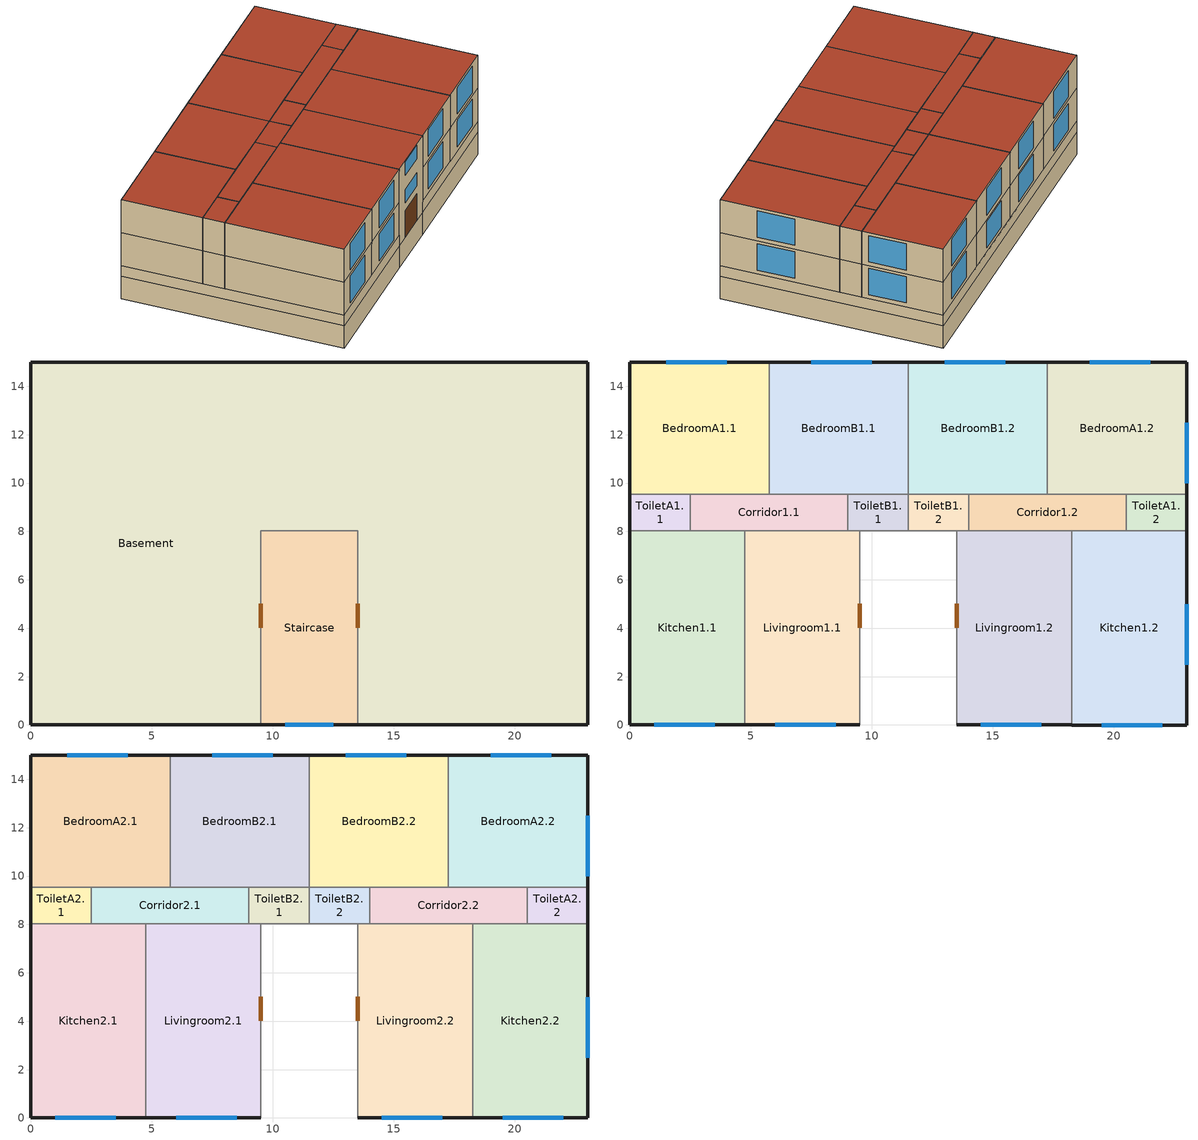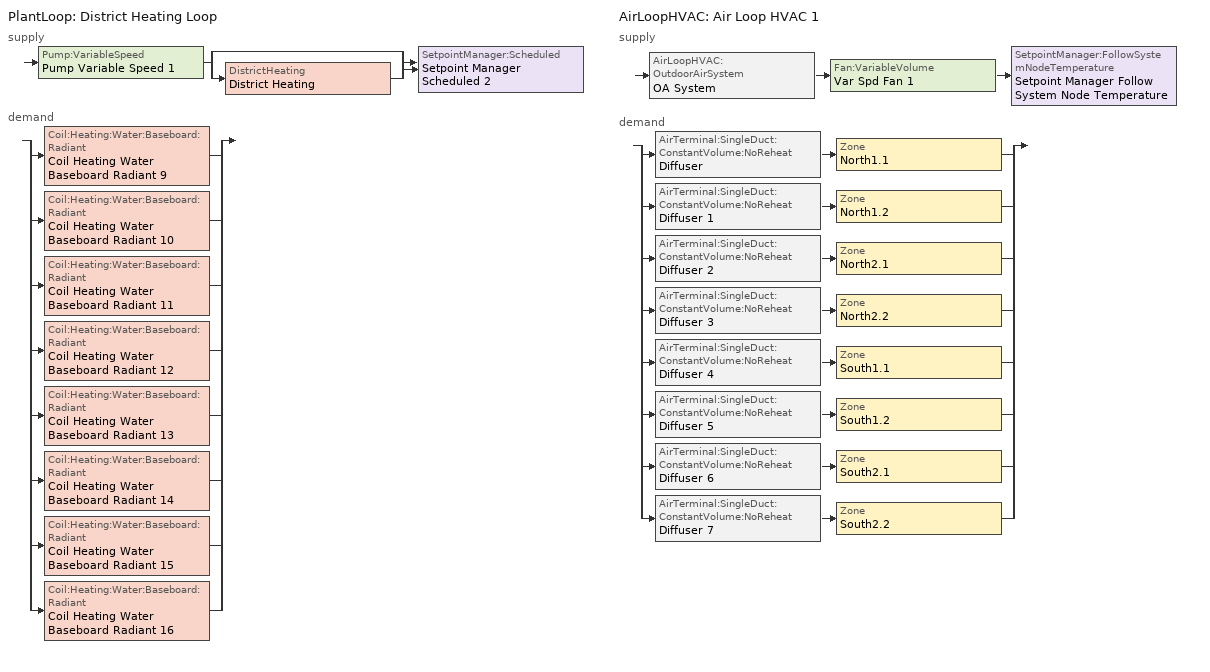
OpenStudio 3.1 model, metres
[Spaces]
Basement
 floor ground: 23,15 23,0 13.5,0 13.5,8.03 9.5,8.03 9.5,0 0,0 0,15 z-1.7
 wall outside: 13.5,0 23,0 23,15 0,15 0,0 9.5,0 z0:0.8
 wall to Staircase: 9.5,0 9.5,8.03 11.5,8.03 13.5,8.03 13.5,0 z-1.7:0.8
 wall ground: 13.5,0 23,0 23,15 0,15 0,0 9.5,0 z-1.7:0
Staircase
 floor ground: 13.5,8.03 13.5,0 9.5,0 9.5,8.03 z-1.7
 wall outside: 9.5,0 13.5,0 z0:5.8
 wall to ToiletB2.1: 11.5,8.03 9.5,8.03 z3.3:5.8
 wall to ToiletB1.2: 13.5,8.03 11.5,8.03 z0.8:3.3
 wall to ToiletB1.1: 11.5,8.03 9.5,8.03 z0.8:3.3
 wall to ToiletB2.2: 13.5,8.03 11.5,8.03 z3.3:5.8
 wall to Livingroom1.2: 13.5,0 13.5,8.03 z0.8:3.3
 wall to Livingroom2.1: 9.5,8.03 9.5,0 z3.3:5.8
 wall to Livingroom1.1: 9.5,8.03 9.5,0 z0.8:3.3
 wall to Livingroom2.2: 13.5,0 13.5,8.03 z3.3:5.8
 wall ground: 9.5,0 13.5,0 z-1.7:0
 window: 10.5,0 12.5,0 z2.61:3.61; 10.5,0 12.5,0 z4.69:5.69
 door (Exterior Door): 10.5,0 12.5,0 z0:2
 door inside: 9.5,5.01 9.5,4.01 / 13.5,4.01 13.5,5.01 z3.3:5.3; 9.5,5.01 9.5,4.01 / 13.5,4.01 13.5,5.01 z0.8:2.8
 roof outside: 13.5,0 13.5,8.03 9.5,8.03 9.5,0 z5.8
ToiletB1.1
 floor to Basement: 11.5,9.53 11.5,8.03 9,8.03 9,9.53 z0.8
 wall to ToiletB1.2: 11.5,8.03 11.5,9.53 z0.8:3.3
 wall to BedroomB1.1: 11.5,9.53 9,9.53 z0.8:3.3
 wall to Corridor1.1: 9,9.53 9,8.03 z0.8:3.3
 wall to Livingroom1.1: 9,8.03 9.5,8.03 z0.8:3.3
Livingroom1.1
 floor to Basement: 9.5,8.03 9.5,0 4.75,0 4.75,8.03 z0.8
 wall outside: 4.75,0 9.5,0 z0.8:3.3
 wall to Corridor1.1: 9,8.03 4.75,8.03 z0.8:3.3
 wall to Kitchen1.1: 4.75,8.03 4.75,0 z0.8:3.3
 window: 6,0 8.5,0 z1.1:3.1
Kitchen1.1
 floor to Basement: 4.75,8.03 4.75,0 0,0 0,8.03 z0.8
 wall outside: 0,8.03 0,0 4.75,0 z0.8:3.3
 wall to Corridor1.1: 4.75,8.03 2.5,8.03 z0.8:3.3
 wall to ToiletA1.1: 2.5,8.03 0,8.03 z0.8:3.3
 window: 1,0 3.5,0 z1.1:3.1
BedroomB1.1
 floor to Basement: 11.5,15 11.5,9.53 5.75,9.53 5.75,15 z0.8
 wall outside: 11.5,15 5.75,15 z0.8:3.3
 wall to BedroomB1.2: 11.5,9.53 11.5,15 z0.8:3.3
 wall to BedroomA1.1: 5.75,15 5.75,9.53 z0.8:3.3
 wall to Corridor1.1: 5.75,9.53 9,9.53 z0.8:3.3
 window: 10,15 7.5,15 z1.1:3.1
Corridor1.1
 floor to Basement: 9,9.53 9,8.03 2.5,8.03 2.5,9.53 z0.8
 wall to BedroomA1.1: 5.75,9.53 2.5,9.53 z0.8:3.3
 wall to ToiletA1.1: 2.5,9.53 2.5,8.03 z0.8:3.3
ToiletA1.1
 floor to Basement: 2.5,9.53 2.5,8.03 0,8.03 0,9.53 z0.8
 wall outside: 0,9.53 0,8.03 z0.8:3.3
 wall to BedroomA1.1: 2.5,9.53 0,9.53 z0.8:3.3
BedroomA1.1
 floor to Basement: 5.75,15 5.75,9.53 0,9.53 0,15 z0.8
 wall outside: 5.75,15 0,15 0,9.53 z0.8:3.3
 window: 4,15 1.5,15 z1.1:3.1
BedroomB1.2
 floor to Basement: 17.25,15 17.25,9.53 11.5,9.53 11.5,15 z0.8
 wall outside: 17.25,15 11.5,15 z0.8:3.3
 wall to ToiletB1.2: 11.5,9.53 14,9.53 z0.8:3.3
 wall to Corridor1.2: 14,9.53 17.25,9.53 z0.8:3.3
 wall to BedroomA1.2: 17.25,9.53 17.25,15 z0.8:3.3
 window: 15.5,15 13,15 z1.1:3.1
BedroomA1.2
 floor to Basement: 23,15 23,9.53 17.25,9.53 17.25,15 z0.8
 wall outside: 23,9.53 23,15 17.25,15 z0.8:3.3
 wall to Corridor1.2: 17.25,9.53 20.5,9.53 z0.8:3.3
 wall to ToiletA1.2: 20.5,9.53 23,9.53 z0.8:3.3
 window: 23,10 23,12.5 / 21.5,15 19,15 z1.1:3.1
Corridor1.2
 floor to Basement: 20.5,9.53 20.5,8.03 14,8.03 14,9.53 z0.8
 wall to ToiletA1.2: 20.5,8.03 20.5,9.53 z0.8:3.3
 wall to Kitchen1.2: 18.25,8.03 20.5,8.03 z0.8:3.3
 wall to Livingroom1.2: 14,8.03 18.25,8.03 z0.8:3.3
 wall to ToiletB1.2: 14,9.53 14,8.03 z0.8:3.3
Livingroom1.2
 floor to Basement: 18.25,8.03 18.25,0 13.5,0 13.5,8.03 z0.8
 wall outside: 13.5,0 18.25,0 z0.8:3.3
 wall to ToiletB1.2: 14,8.03 13.5,8.03 z0.8:3.3
 wall to Kitchen1.2: 18.25,0 18.25,8.03 z0.8:3.3
 window: 14.5,0 17,0 z1.1:3.1
ToiletB1.2
 floor to Basement: 14,9.53 14,8.03 11.5,8.03 11.5,9.53 z0.8
ToiletA1.2
 floor to Basement: 23,9.53 23,8.03 20.5,8.03 20.5,9.53 z0.8
 wall outside: 23,8.03 23,9.53 z0.8:3.3
 wall to Kitchen1.2: 20.5,8.03 23,8.03 z0.8:3.3
Kitchen1.2
 floor to Basement: 23,8.03 23,0 18.25,0 18.25,8.03 z0.8
 wall outside: 18.25,0 23,0 23,8.03 z0.8:3.3
 window: 19.5,0 22,0 / 23,2.5 23,5 z1.1:3.1
Kitchen2.1
 floor to Kitchen1.1: 4.75,8.03 4.75,0 0,0 0,8.03 z3.3
 wall outside: 0,8.03 0,0 4.75,0 z3.3:5.8
 wall to ToiletA2.1: 2.5,8.03 0,8.03 z3.3:5.8
 wall to Corridor2.1: 4.75,8.03 2.5,8.03 z3.3:5.8
 wall to Livingroom2.1: 4.75,0 4.75,8.03 z3.3:5.8
 window: 1,0 3.5,0 z3.6:5.6
 roof outside: 4.75,0 4.75,8.03 0,8.03 0,0 z5.8
Livingroom2.1
 floor to Livingroom1.1: 9.5,8.03 9.5,0 4.75,0 4.75,8.03 z3.3
 wall outside: 4.75,0 9.5,0 z3.3:5.8
 wall to Corridor2.1: 9,8.03 4.75,8.03 z3.3:5.8
 wall to ToiletB2.1: 9.5,8.03 9,8.03 z3.3:5.8
 window: 6,0 8.5,0 z3.6:5.6
 roof outside: 9.5,0 9.5,8.03 4.75,8.03 4.75,0 z5.8
ToiletA2.1
 floor to ToiletA1.1: 2.5,9.53 2.5,8.03 0,8.03 0,9.53 z3.3
 wall outside: 0,9.53 0,8.03 z3.3:5.8
 wall to BedroomA2.1: 2.5,9.53 0,9.53 z3.3:5.8
 wall to Corridor2.1: 2.5,8.03 2.5,9.53 z3.3:5.8
 roof outside: 2.5,8.03 2.5,9.53 0,9.53 0,8.03 z5.8
Corridor2.1
 floor to Corridor1.1: 9,9.53 9,8.03 2.5,8.03 2.5,9.53 z3.3
 wall to BedroomA2.1: 5.75,9.53 2.5,9.53 z3.3:5.8
 wall to BedroomB2.1: 9,9.53 5.75,9.53 z3.3:5.8
 wall to ToiletB2.1: 9,8.03 9,9.53 z3.3:5.8
 roof outside: 9,8.03 9,9.53 2.5,9.53 2.5,8.03 z5.8
ToiletB2.1
 floor to ToiletB1.1: 11.5,9.53 11.5,8.03 9,8.03 9,9.53 z3.3
 wall to BedroomB2.1: 11.5,9.53 9,9.53 z3.3:5.8
 wall to ToiletB2.2: 11.5,8.03 11.5,9.53 z3.3:5.8
 roof outside: 11.5,8.03 11.5,9.53 9,9.53 9,8.03 z5.8
BedroomA2.1
 floor to BedroomA1.1: 5.75,15 5.75,9.53 0,9.53 0,15 z3.3
 wall outside: 5.75,15 0,15 0,9.53 z3.3:5.8
 wall to BedroomB2.1: 5.75,9.53 5.75,15 z3.3:5.8
 window: 4,15 1.5,15 z3.6:5.6
 roof outside: 5.75,9.53 5.75,15 0,15 0,9.53 z5.8
BedroomB2.1
 floor to BedroomB1.1: 11.5,15 11.5,9.53 5.75,9.53 5.75,15 z3.3
 wall outside: 11.5,15 5.75,15 z3.3:5.8
 wall to BedroomB2.2: 11.5,9.53 11.5,15 z3.3:5.8
 window: 10,15 7.5,15 z3.6:5.6
 roof outside: 11.5,9.53 11.5,15 5.75,15 5.75,9.53 z5.8
Livingroom2.2
 floor to Livingroom1.2: 18.25,8.03 18.25,0 13.5,0 13.5,8.03 z3.3
 wall outside: 13.5,0 18.25,0 z3.3:5.8
 wall to Corridor2.2: 18.25,8.03 14,8.03 z3.3:5.8
 wall to Kitchen2.2: 18.25,0 18.25,8.03 z3.3:5.8
 wall to ToiletB2.2: 14,8.03 13.5,8.03 z3.3:5.8
 window: 14.5,0 17,0 z3.6:5.6
 roof outside: 18.25,0 18.25,8.03 13.5,8.03 13.5,0 z5.8
Kitchen2.2
 floor to Kitchen1.2: 23,8.03 23,0 18.25,0 18.25,8.03 z3.3
 wall outside: 18.25,0 23,0 23,8.03 z3.3:5.8
 wall to Corridor2.2: 20.5,8.03 18.25,8.03 z3.3:5.8
 wall to ToiletA2.2: 23,8.03 20.5,8.03 z3.3:5.8
 window: 19.5,0 22,0 / 23,2.5 23,5 z3.6:5.6
 roof outside: 23,0 23,8.03 18.25,8.03 18.25,0 z5.8
ToiletB2.2
 floor to ToiletB1.2: 14,9.53 14,8.03 11.5,8.03 11.5,9.53 z3.3
 wall to BedroomB2.2: 14,9.53 11.5,9.53 z3.3:5.8
 wall to Corridor2.2: 14,8.03 14,9.53 z3.3:5.8
 roof outside: 14,8.03 14,9.53 11.5,9.53 11.5,8.03 z5.8
Corridor2.2
 floor to Corridor1.2: 20.5,9.53 20.5,8.03 14,8.03 14,9.53 z3.3
 wall to BedroomB2.2: 17.25,9.53 14,9.53 z3.3:5.8
 wall to BedroomA2.2: 20.5,9.53 17.25,9.53 z3.3:5.8
 wall to ToiletA2.2: 20.5,8.03 20.5,9.53 z3.3:5.8
 roof outside: 20.5,8.03 20.5,9.53 14,9.53 14,8.03 z5.8
ToiletA2.2
 floor to ToiletA1.2: 23,9.53 23,8.03 20.5,8.03 20.5,9.53 z3.3
 wall outside: 23,8.03 23,9.53 z3.3:5.8
 wall to BedroomA2.2: 23,9.53 20.5,9.53 z3.3:5.8
 roof outside: 23,8.03 23,9.53 20.5,9.53 20.5,8.03 z5.8
BedroomB2.2
 floor to BedroomB1.2: 17.25,15 17.25,9.53 11.5,9.53 11.5,15 z3.3
 wall outside: 17.25,15 11.5,15 z3.3:5.8
 wall to BedroomA2.2: 17.25,9.53 17.25,15 z3.3:5.8
 window: 15.5,15 13,15 z3.6:5.6
 roof outside: 17.25,9.53 17.25,15 11.5,15 11.5,9.53 z5.8
BedroomA2.2
 floor to BedroomA1.2: 23,15 23,9.53 17.25,9.53 17.25,15 z3.3
 wall outside: 23,9.53 23,15 17.25,15 z3.3:5.8
 window: 23,10 23,12.5 / 21.5,15 19,15 z3.6:5.6
 roof outside: 23,9.53 23,15 17.25,15 17.25,9.53 z5.8
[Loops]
PlantLoop 'District Heating Loop'
 supply: Pump:VariableSpeed 'Pump Variable Speed 1' > split
  | bypass
  | DistrictHeating 'District Heating'
  join > SetpointManager:Scheduled 'Setpoint Manager Scheduled 2'
 demand: split
  | Coil:Heating:Water:Baseboard:Radiant 'Coil Heating Water Baseboard Radiant 9'
  | Coil:Heating:Water:Baseboard:Radiant 'Coil Heating Water Baseboard Radiant 10'
  | Coil:Heating:Water:Baseboard:Radiant 'Coil Heating Water Baseboard Radiant 11'
  | Coil:Heating:Water:Baseboard:Radiant 'Coil Heating Water Baseboard Radiant 12'
  | Coil:Heating:Water:Baseboard:Radiant 'Coil Heating Water Baseboard Radiant 13'
  | Coil:Heating:Water:Baseboard:Radiant 'Coil Heating Water Baseboard Radiant 14'
  | Coil:Heating:Water:Baseboard:Radiant 'Coil Heating Water Baseboard Radiant 15'
  | Coil:Heating:Water:Baseboard:Radiant 'Coil Heating Water Baseboard Radiant 16'
AirLoopHVAC 'Air Loop HVAC 1'
 supply: AirLoopHVAC:OutdoorAirSystem 'OA System' > Fan:VariableVolume 'Var Spd Fan 1' > SetpointManager:FollowSystemNodeTemperature 'Setpoint Manager Follow System Node Temperature'
 demand: split
  | AirTerminal:SingleDuct:ConstantVolume:NoReheat 'Diffuser' > Zone 'North1.1'
  | AirTerminal:SingleDuct:ConstantVolume:NoReheat 'Diffuser 1' > Zone 'North1.2'
  | AirTerminal:SingleDuct:ConstantVolume:NoReheat 'Diffuser 2' > Zone 'North2.1'
  | AirTerminal:SingleDuct:ConstantVolume:NoReheat 'Diffuser 3' > Zone 'North2.2'
  | AirTerminal:SingleDuct:ConstantVolume:NoReheat 'Diffuser 4' > Zone 'South1.1'
  | AirTerminal:SingleDuct:ConstantVolume:NoReheat 'Diffuser 5' > Zone 'South1.2'
  | AirTerminal:SingleDuct:ConstantVolume:NoReheat 'Diffuser 6' > Zone 'South2.1'
  | AirTerminal:SingleDuct:ConstantVolume:NoReheat 'Diffuser 7' > Zone 'South2.2'
[Building]
Building 1: Building Sector Type=Other; North Axis {deg}=0; Default Construction Set=MFH 1945-1957
[Site]
FRANKFURT AM MAIN: Latitude {deg}=50.05; Longitude {deg}=8.6; Time Zone {hr}=1; Elevation {m}=113
[ClimateZones]
Climate Zone Institution Name 1=ASHRAE; Climate Zone Document Name 1=ANSI/ASHRAE Standard 169; Climate Zone Document Year 1=2006; Climate Zone Institution Name 2=CEC; Climate Zone Document Name 2=California Climate Zone Descriptions; Climate Zone Document Year 2=1995
[SizingPeriod:DesignDay] Barometric Pressure {Pa}=99975; Sky Clearness=0; Rain Indicator=0; Snow Indicator=0; Day of Month=21; Daylight Saving Time Indicator=0; Dry-Bulb Temperature Range Modifier Type=DefaultMultipliers
Name | Maximum Dry-Bulb Temperature {C} | Daily Dry-Bulb Temperature Range {deltaC} | Humidity Indicating Conditions at Maximum Dry-Bulb | Wind Speed {m/s} | Wind Direction {deg} | Month | Day Type | Humidity Indicating Type | Solar Model Indicator | ASHRAE Taub | ASHRAE Taud
FRANKFURT AM MAIN Ann Htg 99.6% Condns DB | -10.5 | 0 | -10.5 | 3.2 | 30 | 1 | WinterDesignDay | Wetbulb | ASHRAEClearSky
FRANKFURT AM MAIN Ann Hum_n 99.6% Condns DP=>MCDB | -8.4 | 0 | -14.3 | 3.2 | 30 | 1 | WinterDesignDay | Dewpoint | ASHRAEClearSky
FRANKFURT AM MAIN Ann Htg Wind 99.6% Condns WS=>MCDB | 9.2 | 0 | 9.2 | 12.6 | 30 | 1 | WinterDesignDay | Wetbulb | ASHRAEClearSky
FRANKFURT AM MAIN Ann Clg .4% Condns DB=>MWB | 30.8 | 10.6 | 19.2 | 3.7 | 210 | 7 | SummerDesignDay | Wetbulb | ASHRAETau | 0.467 | 1.949
FRANKFURT AM MAIN Ann Clg .4% Condns WB=>MDB | 27.6 | 10.6 | 20.6 | 3.7 | 210 | 7 | SummerDesignDay | Wetbulb | ASHRAETau | 0.467 | 1.949
FRANKFURT AM MAIN Ann Clg .4% Condns DP=>MDB | 22.4 | 10.6 | 18.5 | 3.7 | 210 | 7 | SummerDesignDay | Dewpoint | ASHRAETau | 0.467 | 1.949
FRANKFURT AM MAIN Ann Clg .4% Condns Enth=>MDB | 27.5 | 10.6 | 59700 | 3.7 | 210 | 7 | SummerDesignDay | Enthalpy | ASHRAETau | 0.467 | 1.949
[DefaultSurfaceConstructions] Floor Construction=Floor
Name | Wall Construction | Roof Ceiling Construction
Default Surface Constructions 4 | walls (External) | Roof
Default Surface Constructions 5 | walls (internal) | Ceilings
Default Surface Constructions 6 | walls (External) | Ceilings
[DefaultSubSurfaceConstructions] Fixed Window Construction=GlzSys_2; Operable Window Construction=GlzSys_2; Door Construction=Interior Door
Name | Glass Door Construction
Default Sub Surface Constructions 3 | Exterior Door
Default Sub Surface Constructions 4
[Material]
Name | Roughness | Thickness {m} | Conductivity {W/m-K} | Density {kg/m3} | Specific Heat {J/kg-K} | Thermal Absorptance | Solar Absorptance | Visible Absorptance
Reinforced concrete | Smooth | 0.125 | 2.3 | 2300 | 1400
hollow bricks (External walls) | MediumRough | 0.35 | 0.68 | 1850 | 840
RoofMembrane(P.V.C.) | Smooth | 0.006 | 0.16 | 1200 | 1000
FloorTiles(CeramicWhite) | Smooth | 0.01 | 1.6 | 2410 | 720
plaster | Smooth | 0.01 | 1.163 | 1856 | 1400
AcousticLayer (Polyurethan) | Smooth | 0.005 | 0.03 | 30 | 1350
hollow bricks (Internal walls) | MediumRough | 0.1 | 0.68 | 1850 | 840
Plywood | MediumSmooth | 0.035 | 0.217 | 5970 | 9423.97 | 0.9 | 0.6 | 0.6
MineralWool (insulation) | MediumRough | 0.02 | 0.033 | 110 | 1030
[Construction]
GlzSys_2: Glass_103_Layer, Gap_1_W_0_0120, Glass_103_Layer
Roof: Reinforced concrete, RoofMembrane(P.V.C.), MineralWool (insulation), plaster
Ceilings: FloorTiles(CeramicWhite), AcousticLayer (Polyurethan), MineralWool (insulation), Reinforced concrete, plaster
Floor: plaster, Reinforced concrete, MineralWool (insulation), AcousticLayer (Polyurethan), FloorTiles(CeramicWhite)
walls (internal): plaster, hollow bricks (Internal walls), plaster
walls (External): plaster, hollow bricks (External walls), plaster
Exterior Door: Clear 5mm External Door
Interior Door: Plywood
[WindowMaterial:Glazing] Infrared Transmittance at Normal Incidence=0; Front Side Infrared Hemispherical Emissivity=0.84; Back Side Infrared Hemispherical Emissivity=0.84
Name | Optical Data Type | Window Glass Spectral Data Set | Thickness {m} | Solar Transmittance at Normal Incidence | Front Side Solar Reflectance at Normal Incidence | Back Side Solar Reflectance at Normal Incidence | Visible Transmittance at Normal Incidence | Front Side Visible Reflectance at Normal Incidence | Back Side Visible Reflectance at Normal Incidence | Conductivity {W/m-K} | Dirt Correction Factor for Solar and Visible Transmittance | Solar Diffusing
Glass_103_Layer | Spectral | Material Property Glazing Spectral Data 1 | 0.005715 | 0.771 | 0.07 | 0.07 | 0.884 | 0.08 | 0.08 | 1
Clear 5mm External Door | SpectralAverage |  | 0.005 | 0.837 | 0.075 | 0.075 | 0.898 | 0.081 | 0.081 | 0.9 | 1 | No
[WindowMaterial:Gas]
Gap_1_W_0_0120: Gas Type=Air; Thickness {m}=0.012
[MaterialProperty:GlazingSpectralData]
Material Property Glazing Spectral Data 1: Wavelength 1 {micron}=0.3; Transmittance 1=0; Front Reflectance 1=0.047; Back Reflectance 1=0.049; Wavelength 2 {micron}=0.305; Transmittance 2=0.005; Front Reflectance 2=0.047; Back Reflectance 2=0.049; Wavelength 3 {micron}=0.31; Transmittance 3=0; Front Reflectance 3=0.047; Back Reflectance 3=0.048; Wavelength 4 {micron}=0.315; Transmittance 4=0.003; Front Reflectance 4=0.046; Back Reflectance 4=0.048; Wavelength 5 {micron}=0.32; Transmittance 5=0.019; Front Reflectance 5=0.046; Back Reflectance 5=0.048; Wavelength 6 {micron}=0.325; Transmittance 6=0.066; Front Reflectance 6=0.045; Back Reflectance 6=0.046; Wavelength 7 {micron}=0.33; Transmittance 7=0.16; Front Reflectance 7=0.045; Back Reflectance 7=0.047; Wavelength 8 {micron}=0.335; Transmittance 8=0.294; Front Reflectance 8=0.049; Back Reflectance 8=0.05; Wavelength 9 {micron}=0.34; Transmittance 9=0.437; Front Reflectance 9=0.055; Back Reflectance 9=0.056; Wavelength 10 {micron}=0.345; Transmittance 10=0.566; Front Reflectance 10=0.062; Back Reflectance 10=0.062; Wavelength 11 {micron}=0.35; Transmittance 11=0.671; Front Reflectance 11=0.069; Back Reflectance 11=0.069; Wavelength 12 {micron}=0.355; Transmittance 12=0.744; Front Reflectance 12=0.074; Back Reflectance 12=0.074; Wavelength 13 {micron}=0.36; Transmittance 13=0.793; Front Reflectance 13=0.078; Back Reflectance 13=0.078; Wavelength 14 {micron}=0.365; Transmittance 14=0.822; Front Reflectance 14=0.08; Back Reflectance 14=0.08; Wavelength 15 {micron}=0.37; Transmittance 15=0.832; Front Reflectance 15=0.081; Back Reflectance 15=0.081; Wavelength 16 {micron}=0.375; Transmittance 16=0.819; Front Reflectance 16=0.08; Back Reflectance 16=0.08; Wavelength 17 {micron}=0.38; Transmittance 17=0.809; Front Reflectance 17=0.079; Back Reflectance 17=0.079; Wavelength 18 {micron}=0.385; Transmittance 18=0.829; Front Reflectance 18=0.08; Back Reflectance 18=0.08; Wavelength 19 {micron}=0.39; Transmittance 19=0.853; Front Reflectance 19=0.082; Back Reflectance 19=0.082; Wavelength 20 {micron}=0.395; Transmittance 20=0.868; Front Reflectance 20=0.083; Back Reflectance 20=0.083; Wavelength 21 {micron}=0.4; Transmittance 21=0.875; Front Reflectance 21=0.083; Back Reflectance 21=0.083; Wavelength 22 {micron}=0.41; Transmittance 22=0.875; Front Reflectance 22=0.083; Back Reflectance 22=0.083; Wavelength 23 {micron}=0.42; Transmittance 23=0.873; Front Reflectance 23=0.083; Back Reflectance 23=0.083; Wavelength 24 {micron}=0.43; Transmittance 24=0.873; Front Reflectance 24=0.082; Back Reflectance 24=0.082; Wavelength 25 {micron}=0.44; Transmittance 25=0.873; Front Reflectance 25=0.082; Back Reflectance 25=0.082; Wavelength 26 {micron}=0.45; Transmittance 26=0.88; Front Reflectance 26=0.082; Back Reflectance 26=0.082; Wavelength 27 {micron}=0.46; Transmittance 27=0.887; Front Reflectance 27=0.082; Back Reflectance 27=0.082; Wavelength 28 {micron}=0.47; Transmittance 28=0.89; Front Reflectance 28=0.082; Back Reflectance 28=0.082; Wavelength 29 {micron}=0.48; Transmittance 29=0.892; Front Reflectance 29=0.083; Back Reflectance 29=0.083; Wavelength 30 {micron}=0.49; Transmittance 30=0.893; Front Reflectance 30=0.082; Back Reflectance 30=0.082; Wavelength 31 {micron}=0.5; Transmittance 31=0.894; Front Reflectance 31=0.082; Back Reflectance 31=0.082; Wavelength 32 {micron}=0.51; Transmittance 32=0.895; Front Reflectance 32=0.082; Back Reflectance 32=0.082; Wavelength 33 {micron}=0.52; Transmittance 33=0.895; Front Reflectance 33=0.082; Back Reflectance 33=0.082; Wavelength 34 {micron}=0.53; Transmittance 34=0.894; Front Reflectance 34=0.082; Back Reflectance 34=0.082; Wavelength 35 {micron}=0.54; Transmittance 35=0.893; Front Reflectance 35=0.081; Back Reflectance 35=0.081; Wavelength 36 {micron}=0.55; Transmittance 36=0.891; Front Reflectance 36=0.081; Back Reflectance 36=0.081; Wavelength 37 {micron}=0.56; Transmittance 37=0.888; Front Reflectance 37=0.081; Back Reflectance 37=0.081; Wavelength 38 {micron}=0.57; Transmittance 38=0.884; Front Reflectance 38=0.08; Back Reflectance 38=0.08; Wavelength 39 {micron}=0.58; Transmittance 39=0.881; Front Reflectance 39=0.08; Back Reflectance 39=0.08; Wavelength 40 {micron}=0.59; Transmittance 40=0.876; Front Reflectance 40=0.079; Back Reflectance 40=0.079; Wavelength 41 {micron}=0.6; Transmittance 41=0.871; Front Reflectance 41=0.079; Back Reflectance 41=0.079; Wavelength 42 {micron}=0.61; Transmittance 42=0.865; Front Reflectance 42=0.078; Back Reflectance 42=0.078; Wavelength 43 {micron}=0.62; Transmittance 43=0.859; Front Reflectance 43=0.077; Back Reflectance 43=0.077; Wavelength 44 {micron}=0.63; Transmittance 44=0.853; Front Reflectance 44=0.077; Back Reflectance 44=0.077; Wavelength 45 {micron}=0.64; Transmittance 45=0.847; Front Reflectance 45=0.076; Back Reflectance 45=0.076; Wavelength 46 {micron}=0.65; Transmittance 46=0.84; Front Reflectance 46=0.075; Back Reflectance 46=0.075; Wavelength 47 {micron}=0.66; Transmittance 47=0.833; Front Reflectance 47=0.075; Back Reflectance 47=0.075; Wavelength 48 {micron}=0.67; Transmittance 48=0.826; Front Reflectance 48=0.074; Back Reflectance 48=0.074; Wavelength 49 {micron}=0.68; Transmittance 49=0.818; Front Reflectance 49=0.073; Back Reflectance 49=0.073; Wavelength 50 {micron}=0.69; Transmittance 50=0.81; Front Reflectance 50=0.073; Back Reflectance 50=0.073; Wavelength 51 {micron}=0.7; Transmittance 51=0.802; Front Reflectance 51=0.072; Back Reflectance 51=0.072; Wavelength 52 {micron}=0.71; Transmittance 52=0.794; Front Reflectance 52=0.071; Back Reflectance 52=0.072; Wavelength 53 {micron}=0.72; Transmittance 53=0.786; Front Reflectance 53=0.071; Back Reflectance 53=0.071; Wavelength 54 {micron}=0.73; Transmittance 54=0.777; Front Reflectance 54=0.07; Back Reflectance 54=0.07; Wavelength 55 {micron}=0.74; Transmittance 55=0.769; Front Reflectance 55=0.069; Back Reflectance 55=0.07; Wavelength 56 {micron}=0.75; Transmittance 56=0.761; Front Reflectance 56=0.069; Back Reflectance 56=0.069; Wavelength 57 {micron}=0.76; Transmittance 57=0.752; Front Reflectance 57=0.068; Back Reflectance 57=0.068; Wavelength 58 {micron}=0.77; Transmittance 58=0.744; Front Reflectance 58=0.067; Back Reflectance 58=0.068; Wavelength 59 {micron}=0.78; Transmittance 59=0.736; Front Reflectance 59=0.067; Back Reflectance 59=0.067; Wavelength 60 {micron}=0.79; Transmittance 60=0.729; Front Reflectance 60=0.066; Back Reflectance 60=0.066; Wavelength 61 {micron}=0.8; Transmittance 61=0.722; Front Reflectance 61=0.066; Back Reflectance 61=0.066; Wavelength 62 {micron}=0.81; Transmittance 62=0.715; Front Reflectance 62=0.065; Back Reflectance 62=0.066; Wavelength 63 {micron}=0.82; Transmittance 63=0.71; Front Reflectance 63=0.065; Back Reflectance 63=0.065; Wavelength 64 {micron}=0.83; Transmittance 64=0.702; Front Reflectance 64=0.064; Back Reflectance 64=0.065; Wavelength 65 {micron}=0.84; Transmittance 65=0.698; Front Reflectance 65=0.064; Back Reflectance 65=0.064; Wavelength 66 {micron}=0.85; Transmittance 66=0.69; Front Reflectance 66=0.063; Back Reflectance 66=0.064; Wavelength 67 {micron}=0.86; Transmittance 67=0.687; Front Reflectance 67=0.065; Back Reflectance 67=0.065; Wavelength 68 {micron}=0.87; Transmittance 68=0.681; Front Reflectance 68=0.067; Back Reflectance 68=0.067; Wavelength 69 {micron}=0.88; Transmittance 69=0.677; Front Reflectance 69=0.065; Back Reflectance 69=0.066; Wavelength 70 {micron}=0.89; Transmittance 70=0.673; Front Reflectance 70=0.066; Back Reflectance 70=0.066; Wavelength 71 {micron}=0.9; Transmittance 71=0.67; Front Reflectance 71=0.065; Back Reflectance 71=0.066; Wavelength 72 {micron}=0.91; Transmittance 72=0.667; Front Reflectance 72=0.065; Back Reflectance 72=0.065; Wavelength 73 {micron}=0.92; Transmittance 73=0.664; Front Reflectance 73=0.064; Back Reflectance 73=0.064; Wavelength 74 {micron}=0.93; Transmittance 74=0.66; Front Reflectance 74=0.063; Back Reflectance 74=0.063; Wavelength 75 {micron}=0.94; Transmittance 75=0.658; Front Reflectance 75=0.064; Back Reflectance 75=0.064; Wavelength 76 {micron}=0.95; Transmittance 76=0.656; Front Reflectance 76=0.063; Back Reflectance 76=0.063; Wavelength 77 {micron}=0.96; Transmittance 77=0.654; Front Reflectance 77=0.061; Back Reflectance 77=0.061; Wavelength 78 {micron}=0.97; Transmittance 78=0.653; Front Reflectance 78=0.062; Back Reflectance 78=0.062; Wavelength 79 {micron}=0.98; Transmittance 79=0.651; Front Reflectance 79=0.061; Back Reflectance 79=0.062; Wavelength 80 {micron}=0.99; Transmittance 80=0.649; Front Reflectance 80=0.061; Back Reflectance 80=0.062; Wavelength 81 {micron}=1; Transmittance 81=0.648; Front Reflectance 81=0.059; Back Reflectance 81=0.06; Wavelength 82 {micron}=1.05; Transmittance 82=0.645; Front Reflectance 82=0.059; Back Reflectance 82=0.06; Wavelength 83 {micron}=1.1; Transmittance 83=0.645; Front Reflectance 83=0.058; Back Reflectance 83=0.059; Wavelength 84 {micron}=1.15; Transmittance 84=0.647; Front Reflectance 84=0.059; Back Reflectance 84=0.059; Wavelength 85 {micron}=1.2; Transmittance 85=0.653; Front Reflectance 85=0.059; Back Reflectance 85=0.059; Wavelength 86 {micron}=1.25; Transmittance 86=0.661; Front Reflectance 86=0.058; Back Reflectance 86=0.059; Wavelength 87 {micron}=1.3; Transmittance 87=0.673; Front Reflectance 87=0.06; Back Reflectance 87=0.06; Wavelength 88 {micron}=1.35; Transmittance 88=0.687; Front Reflectance 88=0.06; Back Reflectance 88=0.06; Wavelength 89 {micron}=1.4; Transmittance 89=0.702; Front Reflectance 89=0.061; Back Reflectance 89=0.061; Wavelength 90 {micron}=1.45; Transmittance 90=0.722; Front Reflectance 90=0.061; Back Reflectance 90=0.062; Wavelength 91 {micron}=1.5; Transmittance 91=0.741; Front Reflectance 91=0.063; Back Reflectance 91=0.064; Wavelength 92 {micron}=1.55; Transmittance 92=0.757; Front Reflectance 92=0.063; Back Reflectance 92=0.064; Wavelength 93 {micron}=1.6; Transmittance 93=0.769; Front Reflectance 93=0.065; Back Reflectance 93=0.065; Wavelength 94 {micron}=1.65; Transmittance 94=0.775; Front Reflectance 94=0.065; Back Reflectance 94=0.064; Wavelength 95 {micron}=1.7; Transmittance 95=0.779; Front Reflectance 95=0.064; Back Reflectance 95=0.065; Wavelength 96 {micron}=1.75; Transmittance 96=0.779; Front Reflectance 96=0.065; Back Reflectance 96=0.065; Wavelength 97 {micron}=1.8; Transmittance 97=0.777; Front Reflectance 97=0.065; Back Reflectance 97=0.065; Wavelength 98 {micron}=1.85; Transmittance 98=0.776; Front Reflectance 98=0.065; Back Reflectance 98=0.063; Wavelength 99 {micron}=1.9; Transmittance 99=0.773; Front Reflectance 99=0.062; Back Reflectance 99=0.062; Wavelength 100 {micron}=1.95; Transmittance 100=0.773; Front Reflectance 100=0.065; Back Reflectance 100=0.065; Wavelength 101 {micron}=2; Transmittance 101=0.772; Front Reflectance 101=0.065; Back Reflectance 101=0.065; Wavelength 102 {micron}=2.05; Transmittance 102=0.774; Front Reflectance 102=0.064; Back Reflectance 102=0.064; Wavelength 103 {micron}=2.1; Transmittance 103=0.775; Front Reflectance 103=0.064; Back Reflectance 103=0.065; Wavelength 104 {micron}=2.15; Transmittance 104=0.773; Front Reflectance 104=0.065; Back Reflectance 104=0.065; Wavelength 105 {micron}=2.2; Transmittance 105=0.758; Front Reflectance 105=0.064; Back Reflectance 105=0.065; Wavelength 106 {micron}=2.25; Transmittance 106=0.759; Front Reflectance 106=0.064; Back Reflectance 106=0.064; Wavelength 107 {micron}=2.3; Transmittance 107=0.766; Front Reflectance 107=0.065; Back Reflectance 107=0.065; Wavelength 108 {micron}=2.35; Transmittance 108=0.767; Front Reflectance 108=0.064; Back Reflectance 108=0.065; Wavelength 109 {micron}=2.4; Transmittance 109=0.766; Front Reflectance 109=0.064; Back Reflectance 109=0.064; Wavelength 110 {micron}=2.45; Transmittance 110=0.757; Front Reflectance 110=0.064; Back Reflectance 110=0.064; Wavelength 111 {micron}=2.5; Transmittance 111=0.75; Front Reflectance 111=0.063; Back Reflectance 111=0.063
[DefaultConstructionSet]
MFH 1945-1957: Default Exterior Surface Constructions=Default Surface Constructions 4; Default Interior Surface Constructions=Default Surface Constructions 5; Default Ground Contact Surface Constructions=Default Surface Constructions 6; Default Exterior SubSurface Constructions=Default Sub Surface Constructions 3; Default Interior SubSurface Constructions=Default Sub Surface Constructions 4
[DesignSpecification:OutdoorAir]
Airuse: Outdoor Air Method=Maximum; Outdoor Air Flow per Person {m3/s-person}=0; Outdoor Air Flow Rate {m3/s}=0.01; Outdoor Air Flow Air Changes per Hour {1/hr}=0.6; Outdoor Air Flow Rate Fraction Schedule=Always On Discrete
[ThermostatSetpoint:DualSetpoint] Heating Setpoint Temperature Schedule=Heating; Cooling Setpoint Temperature Schedule=Cooling
Thermostat Setpoint Dual Setpoint 1; Thermostat Setpoint Dual Setpoint 2; Thermostat Setpoint Dual Setpoint 3; Thermostat Setpoint Dual Setpoint 4; Thermostat Setpoint Dual Setpoint 5; Thermostat Setpoint Dual Setpoint 6; Thermostat Setpoint Dual Setpoint 7; Thermostat Setpoint Dual Setpoint 8
[BuildingStory]
Name | Nominal Z Coordinate {m} | Nominal Floor to Floor Height {m}
Building Story 1; Building Story 2 | 0 | 2.5
Building Story 0 | 2.5 | 2.5
Staircase 1
[Space]
Name | Building Story | Thermal Zone | Part of Total Floor Area | Space Type
Basement | Building Story 0 | Basement | No
Staircase | Staircase 1 | Staircase | No
Kitchen2.1 | Building Story 2 | South2.1 |  | Kitchen
Livingroom2.1 | Building Story 2 | South2.1 |  | Livingrooms
ToiletA2.1; Corridor2.1; ToiletB2.1 | Building Story 2 | no_thermal2.1
BedroomA2.1; BedroomB2.1 | Building Story 2 | North2.1 |  | Bedrooms
Livingroom2.2 | Building Story 2 | South2.2 |  | Livingrooms
Kitchen2.2 | Building Story 2 | South2.2 |  | Kitchen
ToiletB2.2; Corridor2.2; ToiletA2.2 | Building Story 2 | no_thermal2.2
BedroomB2.2; BedroomA2.2 | Building Story 2 | North2.2 |  | Bedrooms
ToiletB1.1; Corridor1.1; ToiletA1.1 | Building Story 1 | no_thermal1.1
Livingroom1.1 | Building Story 1 | South1.1 |  | Livingrooms
Kitchen1.1 | Building Story 1 | South1.1 |  | Kitchen
BedroomB1.1; BedroomA1.1 | Building Story 1 | North1.1 |  | Bedrooms
BedroomB1.2; BedroomA1.2 | Building Story 1 | North1.2 |  | Bedrooms
Corridor1.2; ToiletB1.2; ToiletA1.2 | Building Story 1 | no_thermal1.2
Livingroom1.2 | Building Story 1 | South1.2 |  | Livingrooms
Kitchen1.2 | Building Story 1 | South1.2 |  | Kitchen
[ThermalZone]
Name | Thermostat | Use Ideal Air Loads
North1.1 | Thermostat Setpoint Dual Setpoint 1 | No
South1.1 | Thermostat Setpoint Dual Setpoint 3 | No
North1.2 | Thermostat Setpoint Dual Setpoint 2 | No
South1.2 | Thermostat Setpoint Dual Setpoint 7 | No
North2.1 | Thermostat Setpoint Dual Setpoint 6 | No
South2.1 | Thermostat Setpoint Dual Setpoint 4 | No
North2.2 | Thermostat Setpoint Dual Setpoint 5 | No
South2.2 | Thermostat Setpoint Dual Setpoint 8 | No
no_thermal1.1; no_thermal1.2; no_thermal2.1; no_thermal2.2; Basement; Staircase |  | Yes
[Sizing:Zone] Zone Cooling Design Supply Air Temperature Input Method=SupplyAirTemperature; Zone Cooling Design Supply Air Temperature {C}=14; Zone Cooling Design Supply Air Temperature Difference {deltaC}=11.11; Zone Heating Design Supply Air Temperature Input Method=SupplyAirTemperature; Zone Heating Design Supply Air Temperature {C}=40; Zone Heating Design Supply Air Temperature Difference {deltaC}=11.11; Zone Cooling Design Supply Air Humidity Ratio {kg-H2O/kg-air}=0.0085; Zone Heating Design Supply Air Humidity Ratio {kg-H2O/kg-air}=0.008; Cooling Design Air Flow Method=DesignDay; Heating Design Air Flow Method=DesignDay; Account for Dedicated Outdoor Air System=No; Dedicated Outdoor Air System Control Strategy=NeutralSupplyAir; Dedicated Outdoor Air Low Setpoint Temperature for Design {C}=autosize; Dedicated Outdoor Air High Setpoint Temperature for Design {C}=autosize
North1.1; South1.1; North1.2; South1.2; North2.1; South2.1; North2.2; South2.2; no_thermal1.1; no_thermal1.2; no_thermal2.1; no_thermal2.2; Basement; Staircase
[Zone equipment]
North1.1: Diffuser, Radiator_North1.1
South1.1: Diffuser 4, Radiator_South1.1
North1.2: Diffuser 1, Radiator_North1.2
South1.2: Diffuser 5, Radiator_South1.2
North2.1: Diffuser 2, Radiator_North2.1
South2.1: Diffuser 6, Radiator_South2.1
North2.2: Diffuser 3, Radiator_North2.2
South2.2: Diffuser 7, Radiator_South2.2
[SpaceType] Design Specification Outdoor Air Object=Airuse
Bedrooms; Livingrooms; Kitchen
[PlantLoop]
District Heating Loop: Fluid Type=Water; Glycol Concentration=0; Plant Loop Volume {m3}=Autocalculate; Load Distribution Scheme=Optimal
[Sizing:Plant]
District Heating Loop: Loop Type=Heating; Design Loop Exit Temperature {C}=65; Loop Design Temperature Difference {deltaC}=15; Sizing Option=NonCoincident; Zone Timesteps in Averaging Window=1; Coincident Sizing Factor Mode=None
[Pump:VariableSpeed]
Pump Variable Speed 1: Pump Control Type=Intermittent; Skin Loss Radiative Fraction=0.5; Design Power Sizing Method=PowerPerFlowPerPressure; Design Electric Power per Unit Flow Rate {W/(m3/s)}=348701.1; Design Shaft Power per Unit Flow Rate per Unit Head {W-s/m3-Pa}=1.28205; Design Minimum Flow Rate Fraction=0
[SetpointManager:Scheduled]
Setpoint Manager Scheduled 2: Control Variable=Temperature; Schedule=Hot_Water_Temperature
[DistrictHeating]
District Heating: Nominal Capacity {W}=1000000
[AirLoopHVAC]
Air Loop HVAC 1: Availability Schedule=Always On Discrete; Design Supply Air Flow Rate {m3/s}=autosize; Design Return Air Flow Fraction of Supply Air Flow=1
[Sizing:System]
Air Loop HVAC 1: Type of Load to Size On=VentilationRequirement; Design Outdoor Air Flow Rate {m3/s}=Autosize; Central Heating Maximum System Air Flow Ratio=1; Preheat Design Temperature {C}=7; Preheat Design Humidity Ratio {kg-H2O/kg-Air}=0.008; Precool Design Temperature {C}=12.8; Precool Design Humidity Ratio {kg-H2O/kg-Air}=0.008; Central Cooling Design Supply Air Temperature {C}=12.8; Central Heating Design Supply Air Temperature {C}=16.7; Sizing Option=NonCoincident; 100% Outdoor Air in Cooling=Yes; 100% Outdoor Air in Heating=Yes; Central Cooling Design Supply Air Humidity Ratio {kg-H2O/kg-Air}=0.0085; Central Heating Design Supply Air Humidity Ratio {kg-H2O/kg-Air}=0.008; Cooling Design Air Flow Method=DesignDay; Cooling Design Air Flow Rate {m3/s}=0; Heating Design Air Flow Method=DesignDay; Heating Design Air Flow Rate {m3/s}=0; System Outdoor Air Method=ZoneSum; Zone Maximum Outdoor Air Fraction=1; Cooling Supply Air Flow Rate Per Floor Area {m3/s-m2}=0.00996765; Cooling Fraction of Autosized Cooling Supply Air Flow Rate=1; Cooling Supply Air Flow Rate Per Unit Cooling Capacity {m3/s-W}=3.94755e-05; Heating Supply Air Flow Rate Per Floor Area {m3/s-m2}=0.00996765; Heating Fraction of Autosized Heating Supply Air Flow Rate=1; Heating Fraction of Autosized Cooling Supply Air Flow Rate=1; Heating Supply Air Flow Rate Per Unit Heating Capacity {m3/s-W}=3.15882e-05; Cooling Design Capacity Method=CoolingDesignCapacity; Cooling Design Capacity {W}=autosize; Cooling Design Capacity Per Floor Area {W/m2}=234.7; Fraction of Autosized Cooling Design Capacity=1; Heating Design Capacity Method=HeatingDesignCapacity; Heating Design Capacity {W}=autosize; Heating Design Capacity Per Floor Area {W/m2}=157; Fraction of Autosized Heating Design Capacity=1; Central Cooling Capacity Control Method=OnOff
[AirLoopHVAC:OutdoorAirSystem]
OA System: Controller=Outdoor Air Controller
[Controller:OutdoorAir]
Outdoor Air Controller: Minimum Outdoor Air Flow Rate {m3/s}=Autosize; Maximum Outdoor Air Flow Rate {m3/s}=Autosize; Economizer Control Type=NoEconomizer; Economizer Control Action Type=ModulateFlow; Economizer Maximum Limit Dry-Bulb Temperature {C}=28; Economizer Maximum Limit Enthalpy {J/kg}=64000; Economizer Minimum Limit Dry-Bulb Temperature {C}=-100; Lockout Type=NoLockout; Minimum Limit Type=FixedMinimum; Controller Mechanical Ventilation=Controller Mechanical Ventilation 1; High Humidity Control=No; Heat Recovery Bypass Control Type=BypassWhenOAFlowGreaterThanMinimum
[Controller:MechanicalVentilation]
Controller Mechanical Ventilation 1: Availability Schedule=Always On Discrete hvac_library; System Outdoor Air Method=ZoneSum
[Fan:VariableVolume] Availability Schedule=Always On Discrete hvac_library; Fan Efficiency=0.6045; Pressure Rise {Pa}=1017.592; Maximum Flow Rate {m3/s}=Autosize; Fan Power Minimum Flow Rate Input Method=FixedFlowRate; Fan Power Minimum Flow Fraction=0; Fan Power Minimum Air Flow Rate {m3/s}=0; Motor Efficiency=0.93; Motor In Airstream Fraction=1; Fan Power Coefficient 1=0.0407599; Fan Power Coefficient 2=0.088045; Fan Power Coefficient 3=-0.0729261; Fan Power Coefficient 4=0.94374; Fan Power Coefficient 5=0
Var Spd Fan; Var Spd Fan 1
[SetpointManager:FollowSystemNodeTemperature]
Setpoint Manager Follow System Node Temperature: Control Variable=Temperature; Reference Temperature Type=NodeDryBulb; Offset Temperature Difference {deltaC}=0; Maximum Limit Setpoint Temperature {C}=100; Minimum Limit Setpoint Temperature {C}=0
[AirTerminal:SingleDuct:ConstantVolume:NoReheat] Availability Schedule=Always On Discrete hvac_library; Maximum Air Flow Rate {m3/s}=AutoSize
Diffuser; Diffuser 1; Diffuser 2; Diffuser 3; Diffuser 4; Diffuser 5; Diffuser 6; Diffuser 7
[ZoneHVAC:Baseboard:RadiantConvective:Water] Availability Schedule=Always On Discrete hvac_library; Fraction Radiant=0.9; Fraction of Radiant Energy Incident on People=0.3
Name | Heating Coil
Radiator_North1.1 | Coil Heating Water Baseboard Radiant 9
Radiator_North1.2 | Coil Heating Water Baseboard Radiant 10
Radiator_North2.1 | Coil Heating Water Baseboard Radiant 11
Radiator_North2.2 | Coil Heating Water Baseboard Radiant 12
Radiator_South1.1 | Coil Heating Water Baseboard Radiant 13
Radiator_South1.2 | Coil Heating Water Baseboard Radiant 14
Radiator_South2.1 | Coil Heating Water Baseboard Radiant 15
Radiator_South2.2 | Coil Heating Water Baseboard Radiant 16
[Coil:Heating:Water:Baseboard:Radiant] Rated Average Water Temperature {C}=72.5; Heating Design Capacity Method=HeatingDesignCapacity; Heating Design Capacity Per Floor Area {W/m2}=0; Fraction of Autosized Heating Design Capacity=1; Maximum Water Flow Rate {m3/s}=9.594e-05; Convergence Tolerance=0.001
Name | Rated Water Mass Flow Rate {kg/s} | Heating Design Capacity {W}
Coil Heating Water Baseboard Radiant 9; Coil Heating Water Baseboard Radiant 10; Coil Heating Water Baseboard Radiant 13; Coil Heating Water Baseboard Radiant 14 | 0.05848 | 3670
Coil Heating Water Baseboard Radiant 11; Coil Heating Water Baseboard Radiant 12; Coil Heating Water Baseboard Radiant 15; Coil Heating Water Baseboard Radiant 16 | 0.09353 | 5870
[Schedule:Constant] Value=1
Always On Discrete; Always On Discrete hvac_library
[Schedule:Ruleset]
Name | Default Day Schedule | Summer Design Day Schedule | Winter Design Day Schedule
Heating | Schedule Day 1
Cooling | Schedule Day 2
Hot_Water_Temperature | Hot_Water_Temperature_Default | Hot_Water_Temperature_Summer_Design_Day | Hot_Water_Temperature_Winter_Design_Day
[Schedule:Day]
Schedule Day 1: 24, 0, 16
Schedule Day 2: 24, 0, 50
Schedule Day 3; Schedule Day 4: 24, 0, 20
Schedule Day 5: 24, 0, 40
Hot_Water_Temperature_Default: 24, 0, 80
Hot_Water_Temperature_Summer_Design_Day; Hot_Water_Temperature_Winter_Design_Day: 24, 0, 67
[Schedule:Rule] Apply Sunday=Yes; Apply Monday=Yes; Apply Tuesday=Yes; Apply Wednesday=Yes; Apply Thursday=Yes; Apply Friday=Yes; Apply Saturday=Yes; Date Specification Type=DateRange
Name | Schedule Ruleset | Rule Order | Day Schedule | Start Month | Start Day | End Month | End Day
Sept-Dec | Heating | 1 | Schedule Day 3 | 8 | 14 | 12 | 31
Jan-Apr | Heating | 0 | Schedule Day 4 | 1 | 1 | 6 | 30
Schedule Rule 1 | Cooling | 0 | Schedule Day 5 | 6 | 1 | 8 | 31
